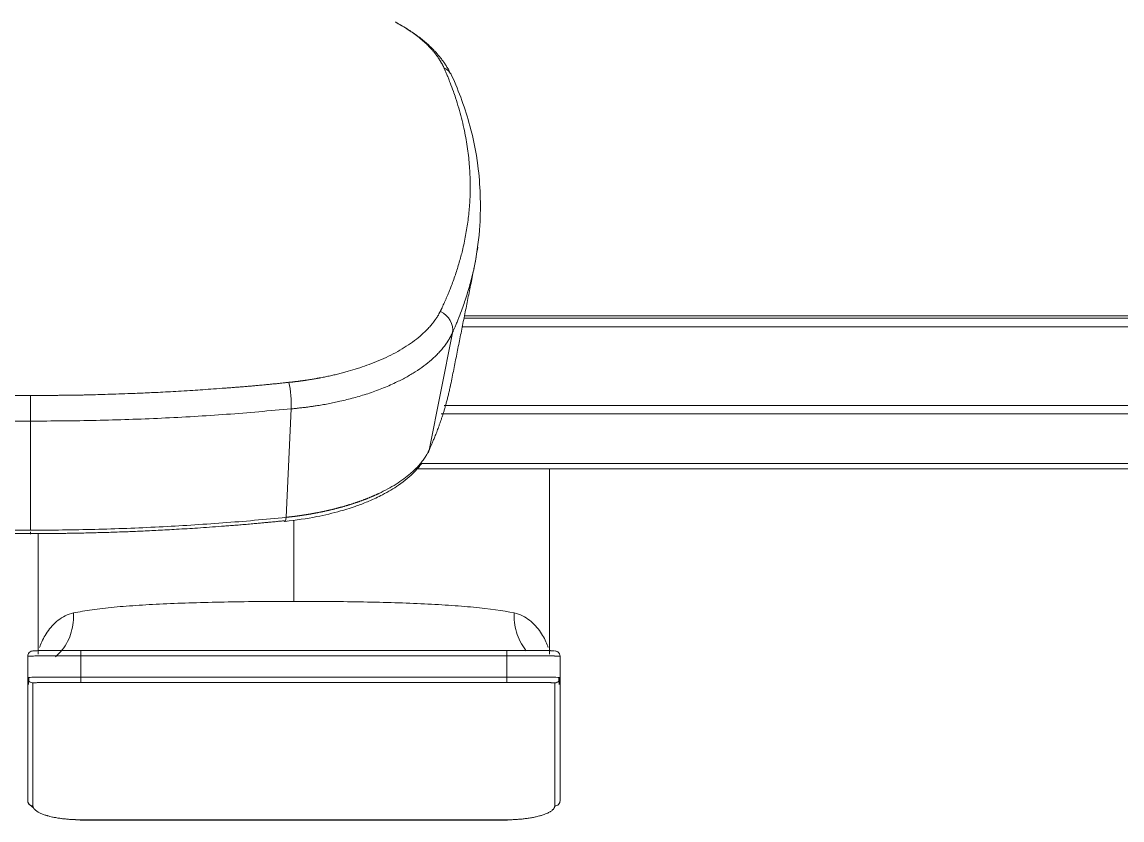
# Model space of a CAD drawing. Header units: millimetres. Extents: x 11618 to 13994, y -5897 to -2537.
# Drawn here: x 12378.9 to 12482.2, y -2935.7 to -2860.7 of the extents above; entities that cross this region are included whole.
import ezdxf

# ---------------------------------------------------------------- set-up
doc = ezdxf.new("R2010")
doc.units = ezdxf.units.MM

msp = doc.modelspace()

# ---------------------------------------------------------------- linework, layer by layer
at = {"linetype": 'Continuous', "lineweight": 13, "extrusion": (-1.22465e-16, -1, 0)}
for p, q in [((12420.38, -2888.54), (12563.52, -2888.54)), ((12420.22, -2889.36), (12563.52, -2889.36)), ((12417.11, -2900.95), (12419.3, -2889.92)), ((12563.52, -2896.76), (12418.53, -2896.76)), ((12403.68, -2907.25), (12404.15, -2897.06)), ((12416.3, -2902.19), (12577.33, -2902.19)), ((12404.41, -2915.14), (12404.41, -2907.51)), ((12424.41, -2920.26), (12384.41, -2920.26)), ((12384.41, -2920.26), (12384.41, -2922.26)), ((12424.41, -2920.26), (12424.41, -2922.26)), ((12424.41, -2922.26), (12384.41, -2922.26)), ((12379.91, -2934.35), (12379.91, -2922.8)), ((12384.41, -2922.76), (12424.41, -2922.76)), ((12428.91, -2922.8), (12428.91, -2934.35)), ((12424.41, -2935.65), (12384.41, -2935.65))]:
    msp.add_line(p, q, dxfattribs=at)
at = {"linetype": 'Continuous', "lineweight": 18, "extrusion": (-1.22465e-16, -1, 0)}
for p, q in [((12563.52, -2888.31), (12420.43, -2888.31)), ((12379.67, -2895.81), (12379.67, -2898.21)), ((12418.26, -2897.54), (12563.52, -2897.54)), ((12379.67, -2908.46), (12379.67, -2898.21)), ((12415.96, -2902.68), (12577.47, -2902.68)), ((12428.41, -2920.1), (12428.41, -2902.68)), ((12380.41, -2908.76), (12380.41, -2920.1)), ((12379.41, -2920.3), (12379.41, -2922.3)), ((12424.41, -2919.76), (12384.41, -2919.76)), ((12429.41, -2920.3), (12429.41, -2922.3)), ((12384.33, -2935.68), (12384.78, -2935.68)), ((12384.78, -2935.68), (12424.49, -2935.68))]:
    msp.add_line(p, q, dxfattribs=at)
at = {"linetype": 'Continuous', "lineweight": 18}
for centre, major_axis, ratio, start_param, end_param in [((12417.42, -2866.6), (-1.82, -0.83), 0.863895, 3.154576, 3.750266), ((12416.14, -2900.7), (-0.909, 0.417), 0.864663, 2.936009, 3.344074), ((12379.67, -2907.84), (0, 1), 0.000001, 2.78351, 3.833646)]:
    msp.add_ellipse(centre, major_axis=major_axis, ratio=ratio, start_param=start_param, end_param=end_param, dxfattribs=at)
at = {"linetype": 'Continuous', "lineweight": 13}
for centre, major_axis, ratio, start_param, end_param in [((12417.38, -2889.42), (-1.82, 0.82), 0.854329, 3.337214, 4.663226), ((12403.74, -2895.85), (-0.17, 1.99), 0.197178, 4.042717, 5.389584), ((12403.47, -2906.64), (-0.103, 0.995), 0.18338, 2.752149, 4.039289)]:
    msp.add_ellipse(centre, major_axis=major_axis, ratio=ratio, start_param=start_param, end_param=end_param, dxfattribs=at)
at = {"linetype": 'Continuous', "lineweight": 18}
for points, knots in [([(12418.5, -2865.01), (12418.49, -2865), (12418.48, -2864.98), (12418.47, -2864.95), (12418.45, -2864.91), (12418.43, -2864.87), (12418.41, -2864.83), (12418.39, -2864.78), (12418.36, -2864.73), (12418.34, -2864.68), (12418.31, -2864.63), (12418.28, -2864.58), (12418.24, -2864.52), (12418.21, -2864.46), (12418.17, -2864.4), (12418.13, -2864.33), (12418.09, -2864.27), (12418.05, -2864.2), (12418, -2864.12), (12417.95, -2864.05), (12417.89, -2863.97), (12417.84, -2863.9), (12417.78, -2863.82), (12417.71, -2863.73), (12417.65, -2863.65), (12417.58, -2863.56), (12417.5, -2863.47), (12417.42, -2863.38), (12417.34, -2863.29), (12417.26, -2863.19), (12417.16, -2863.1), (12417.07, -2863), (12416.87, -2862.79), (12416.54, -2862.49), (12416.07, -2862.1), (12415.56, -2861.73), (12415.03, -2861.37), (12414.5, -2861.04), (12414.12, -2860.83), (12413.94, -2860.74), (12413.93, -2860.73)], [0, 0, 0, 0, 0.00692, 0.014372, 0.022358, 0.030876, 0.039927, 0.04951, 0.059625, 0.070273, 0.081453, 0.093164, 0.105408, 0.118182, 0.131487, 0.145324, 0.15969, 0.174586, 0.190012, 0.205968, 0.222452, 0.239464, 0.257005, 0.275074, 0.293669, 0.312792, 0.332442, 0.352617, 0.373318, 0.394545, 0.416297, 0.438573, 0.461372, 0.55489, 0.647446, 0.739046, 0.8297, 0.919415, 0.9927, 1, 1, 1, 1]), ([(12421.41, -2883.46), (12421.64, -2882.22), (12421.93, -2880.01), (12421.95, -2876.92), (12421.71, -2873.88), (12420.95, -2870.11), (12419.94, -2867.31), (12419.23, -2865.74)], [0, 0, 0, 0, 0.187621, 0.346042, 0.504884, 0.722204, 1, 1, 1, 1]), ([(12417.11, -2900.95), (12417.12, -2900.92), (12417.14, -2900.87), (12417.18, -2900.78), (12417.23, -2900.67), (12417.28, -2900.56), (12417.34, -2900.43), (12417.4, -2900.28), (12417.47, -2900.12), (12417.54, -2899.95), (12417.62, -2899.77), (12417.7, -2899.57), (12417.78, -2899.36), (12417.87, -2899.13), (12417.96, -2898.89), (12418.05, -2898.64), (12418.14, -2898.37), (12418.24, -2898.09), (12418.34, -2897.8), (12418.44, -2897.49), (12418.54, -2897.17), (12418.64, -2896.83), (12418.73, -2896.48), (12418.83, -2896.12), (12418.92, -2895.74), (12419.02, -2895.33), (12419.08, -2895.05), (12419.11, -2894.91)], [0, 0, 0, 0, 0.012784, 0.027814, 0.04509, 0.064614, 0.086384, 0.1104, 0.136663, 0.165173, 0.195929, 0.228932, 0.264181, 0.301677, 0.341419, 0.383408, 0.427644, 0.474126, 0.522854, 0.573829, 0.627051, 0.682518, 0.740233, 0.800194, 0.862401, 0.926855, 1, 1, 1, 1]), ([(12379.67, -2898.21), (12378.64, -2898.21), (12377.61, -2898.2), (12375.56, -2898.18), (12374.53, -2898.17), (12371.45, -2898.1), (12369.4, -2898.03), (12365.32, -2897.84), (12363.28, -2897.72), (12360.23, -2897.5), (12359.22, -2897.42), (12357.2, -2897.24), (12356.19, -2897.15), (12355.19, -2897.06)], [0, 0, 0, 0, 0.125, 0.125, 0.25, 0.25, 0.5, 0.5, 0.75, 0.75, 0.875, 0.875, 1, 1, 1, 1]), ([(12404.15, -2897.06), (12403.15, -2897.15), (12402.14, -2897.24), (12400.12, -2897.42), (12399.11, -2897.5), (12396.06, -2897.72), (12394.02, -2897.84), (12389.94, -2898.03), (12387.89, -2898.1), (12384.81, -2898.17), (12383.78, -2898.18), (12381.73, -2898.2), (12380.7, -2898.21), (12379.67, -2898.21)], [0, 0, 0, 0, 0.125, 0.125, 0.25, 0.25, 0.5, 0.5, 0.75, 0.75, 0.875, 0.875, 1, 1, 1, 1]), ([(12403.6, -2907.63), (12404.62, -2907.52), (12406.4, -2907.26), (12408.65, -2906.72), (12410.25, -2906.21), (12411.56, -2905.7), (12412.9, -2905.07), (12414.42, -2904.17), (12415.63, -2903.15), (12416.23, -2902.43), (12416.43, -2902.16)], [0, 0, 0, 0, 0.174728, 0.314291, 0.420502, 0.498831, 0.598323, 0.732311, 0.902047, 1, 1, 1, 1]), ([(12379.67, -2908.78), (12379.65, -2908.78), (12379.62, -2908.78), (12379.57, -2908.78), (12379.51, -2908.78), (12379.46, -2908.78), (12379.41, -2908.78), (12379.36, -2908.78), (12379.3, -2908.78), (12379.25, -2908.78), (12379.19, -2908.78), (12379.13, -2908.78), (12379.07, -2908.78), (12379, -2908.78), (12378.92, -2908.78), (12378.84, -2908.78), (12378.76, -2908.78), (12378.67, -2908.78), (12378.58, -2908.78), (12378.48, -2908.77), (12378.38, -2908.77), (12378.28, -2908.77), (12378.11, -2908.77), (12377.85, -2908.77), (12377.5, -2908.77), (12377.1, -2908.76), (12376.73, -2908.76), (12376.4, -2908.75), (12376.13, -2908.75), (12375.83, -2908.74), (12375.5, -2908.74), (12375.13, -2908.73), (12374.7, -2908.72), (12374.2, -2908.71), (12373.56, -2908.7), (12372.75, -2908.67), (12371.76, -2908.64), (12370.75, -2908.61), (12369.74, -2908.57), (12368.74, -2908.52), (12367.47, -2908.46), (12365.87, -2908.37), (12363.89, -2908.25), (12362.18, -2908.13), (12360.79, -2908.02), (12359.81, -2907.94), (12358.95, -2907.87), (12358.26, -2907.8), (12357.77, -2907.76), (12357.4, -2907.72), (12357.12, -2907.7), (12356.94, -2907.68), (12356.76, -2907.66), (12356.6, -2907.65), (12356.47, -2907.63), (12356.36, -2907.62), (12356.26, -2907.61), (12356.15, -2907.6), (12356.05, -2907.59), (12355.94, -2907.58), (12355.87, -2907.57), (12355.84, -2907.57)], [0, 0, 0, 0, 0.002191, 0.004347, 0.006487, 0.008629, 0.010791, 0.012989, 0.015237, 0.017551, 0.019944, 0.022426, 0.02501, 0.027989, 0.031119, 0.034411, 0.037873, 0.041514, 0.04534, 0.049353, 0.053555, 0.057945, 0.062522, 0.074973, 0.089523, 0.106219, 0.125039, 0.135742, 0.147342, 0.159845, 0.17325, 0.187555, 0.206539, 0.227379, 0.250074, 0.286445, 0.328114, 0.375079, 0.412899, 0.454555, 0.500044, 0.572276, 0.655608, 0.750041, 0.788892, 0.830542, 0.874999, 0.897721, 0.918553, 0.937487, 0.945303, 0.953117, 0.96093, 0.96874, 0.973272, 0.977782, 0.98227, 0.986735, 0.991179, 0.9956, 1, 1, 1, 1]), ([(12403.5, -2907.57), (12403.45, -2907.58), (12403.33, -2907.59), (12403.16, -2907.61), (12402.97, -2907.62), (12402.75, -2907.65), (12402.52, -2907.67), (12402.28, -2907.69), (12402.06, -2907.71), (12401.87, -2907.73), (12401.69, -2907.75), (12401.49, -2907.77), (12401.28, -2907.79), (12401.06, -2907.81), (12400.81, -2907.83), (12400.44, -2907.86), (12399.94, -2907.91), (12399.33, -2907.96), (12398.74, -2908.01), (12398.17, -2908.05), (12397.05, -2908.14), (12395.46, -2908.25), (12393.47, -2908.37), (12391.7, -2908.47), (12390.13, -2908.54), (12388.85, -2908.6), (12387.84, -2908.63), (12387.05, -2908.66), (12386.34, -2908.68), (12385.62, -2908.7), (12384.91, -2908.72), (12384.22, -2908.73), (12383.63, -2908.74), (12383.13, -2908.75), (12382.69, -2908.76), (12382.29, -2908.76), (12381.95, -2908.77), (12381.65, -2908.77), (12381.4, -2908.77), (12381.15, -2908.77), (12380.9, -2908.77), (12380.65, -2908.78), (12380.45, -2908.78), (12380.29, -2908.78), (12380.17, -2908.78), (12380.05, -2908.78), (12379.95, -2908.78), (12379.85, -2908.78), (12379.76, -2908.78), (12379.7, -2908.78), (12379.67, -2908.78)], [0, 0, 0, 0, 0.006952, 0.01448, 0.022582, 0.031258, 0.041685, 0.052102, 0.062508, 0.069339, 0.07687, 0.0851, 0.094028, 0.103653, 0.113975, 0.124991, 0.151378, 0.177067, 0.202056, 0.226345, 0.249933, 0.344071, 0.427402, 0.49992, 0.566737, 0.624911, 0.660638, 0.693384, 0.723145, 0.749926, 0.783269, 0.812441, 0.835781, 0.85662, 0.874959, 0.891533, 0.906219, 0.91771, 0.928127, 0.937479, 0.949279, 0.959677, 0.968739, 0.974293, 0.979481, 0.98437, 0.98845, 0.992348, 0.996163, 1, 1, 1, 1]), ([(12379.91, -2919.8), (12379.85, -2919.8), (12379.73, -2919.82), (12379.55, -2919.94), (12379.43, -2920.11), (12379.41, -2920.24), (12379.41, -2920.3)], [0, 0, 0, 0, 0.249368, 0.499579, 0.749789, 1, 1, 1, 1]), ([(12384.41, -2920.26), (12384.2, -2920.26), (12383.99, -2920.26), (12383.58, -2920.26), (12383.38, -2920.26), (12382.99, -2920.26), (12382.8, -2920.26), (12382.44, -2920.26), (12382.27, -2920.26), (12381.93, -2920.26), (12381.77, -2920.26), (12381.47, -2920.26), (12381.33, -2920.26), (12381.06, -2920.26), (12380.93, -2920.27), (12380.7, -2920.27), (12380.59, -2920.27), (12380.38, -2920.27), (12380.29, -2920.27), (12380.12, -2920.27), (12380.04, -2920.27), (12379.9, -2920.28), (12379.84, -2920.28), (12379.73, -2920.28), (12379.68, -2920.28), (12379.6, -2920.28), (12379.56, -2920.28), (12379.53, -2920.29), (12379.52, -2920.29), (12379.51, -2920.29)], [0, 0, 0, 0, 0.075023, 0.075023, 0.150046, 0.150046, 0.225069, 0.225069, 0.300092, 0.300092, 0.375115, 0.375115, 0.450138, 0.450138, 0.525161, 0.525161, 0.600184, 0.600184, 0.675207, 0.675207, 0.75023, 0.75023, 0.825253, 0.825253, 0.900276, 0.900276, 0.975299, 0.975299, 1, 1, 1, 1]), ([(12384.41, -2919.76), (12384.4, -2919.76), (12384.38, -2919.76), (12384.35, -2919.76), (12384.32, -2919.76), (12384.28, -2919.76), (12384.25, -2919.76), (12384.21, -2919.76), (12384.18, -2919.76), (12384.14, -2919.76), (12384.11, -2919.76), (12384.07, -2919.76), (12384.03, -2919.76), (12383.99, -2919.76), (12383.96, -2919.76), (12383.92, -2919.76), (12383.88, -2919.76), (12383.84, -2919.76), (12383.79, -2919.76), (12383.75, -2919.76), (12383.71, -2919.76), (12383.67, -2919.76), (12383.62, -2919.76), (12383.58, -2919.76), (12383.54, -2919.76), (12383.49, -2919.76), (12383.45, -2919.76), (12383.4, -2919.76), (12383.35, -2919.76), (12383.31, -2919.76), (12383.26, -2919.76), (12383.21, -2919.76), (12383.16, -2919.76), (12383.11, -2919.76), (12383.06, -2919.76), (12383.01, -2919.76), (12382.96, -2919.76), (12382.91, -2919.76), (12382.86, -2919.76), (12382.81, -2919.76), (12382.76, -2919.76), (12382.58, -2919.76), (12382.3, -2919.76), (12381.91, -2919.76), (12381.55, -2919.76), (12381.28, -2919.76), (12381.1, -2919.76), (12380.98, -2919.76), (12380.87, -2919.77), (12380.76, -2919.77), (12380.68, -2919.77), (12380.61, -2919.77), (12380.54, -2919.77), (12380.45, -2919.77), (12380.35, -2919.77), (12380.25, -2919.78), (12380.15, -2919.78), (12380.07, -2919.78), (12380.01, -2919.79), (12379.97, -2919.79), (12379.95, -2919.79), (12379.94, -2919.79), (12379.94, -2919.79)], [0, 0, 0, 0, 0.004778, 0.009653, 0.014626, 0.019696, 0.024863, 0.030128, 0.03549, 0.040949, 0.046506, 0.05216, 0.057912, 0.06376, 0.069706, 0.075749, 0.081889, 0.088127, 0.094461, 0.100893, 0.107423, 0.114049, 0.120773, 0.127594, 0.134512, 0.141528, 0.148641, 0.155851, 0.163159, 0.170563, 0.178066, 0.185665, 0.193362, 0.201156, 0.209047, 0.217036, 0.225122, 0.233306, 0.241586, 0.249964, 0.258439, 0.267012, 0.335403, 0.403724, 0.47198, 0.540208, 0.567717, 0.595193, 0.622639, 0.650058, 0.677451, 0.688975, 0.70834, 0.735553, 0.770624, 0.813555, 0.853761, 0.893965, 0.934162, 0.974347, 0.988598, 1, 1, 1, 1]), ([(12428.86, -2919.79), (12428.86, -2919.79), (12428.86, -2919.79), (12428.85, -2919.79), (12428.84, -2919.79), (12428.83, -2919.79), (12428.82, -2919.79), (12428.81, -2919.79), (12428.8, -2919.79), (12428.79, -2919.78), (12428.78, -2919.78), (12428.76, -2919.78), (12428.75, -2919.78), (12428.74, -2919.78), (12428.72, -2919.78), (12428.7, -2919.78), (12428.69, -2919.78), (12428.67, -2919.78), (12428.65, -2919.78), (12428.63, -2919.78), (12428.6, -2919.78), (12428.58, -2919.78), (12428.56, -2919.78), (12428.53, -2919.78), (12428.51, -2919.77), (12428.48, -2919.77), (12428.45, -2919.77), (12428.42, -2919.77), (12428.39, -2919.77), (12428.36, -2919.77), (12428.33, -2919.77), (12428.29, -2919.77), (12428.26, -2919.77), (12428.22, -2919.77), (12428.18, -2919.77), (12428.14, -2919.77), (12428.1, -2919.77), (12428.06, -2919.77), (12428.01, -2919.77), (12427.96, -2919.77), (12427.92, -2919.77), (12427.87, -2919.77), (12427.82, -2919.76), (12427.76, -2919.76), (12427.71, -2919.76), (12427.65, -2919.76), (12427.6, -2919.76), (12427.54, -2919.76), (12427.48, -2919.76), (12427.41, -2919.76), (12427.35, -2919.76), (12427.27, -2919.76), (12427.2, -2919.76), (12427.12, -2919.76), (12427.03, -2919.76), (12426.89, -2919.76), (12426.66, -2919.76), (12426.31, -2919.76), (12426.03, -2919.76), (12425.86, -2919.76), (12425.85, -2919.76), (12425.84, -2919.76), (12425.83, -2919.76), (12425.82, -2919.76), (12425.81, -2919.76), (12425.79, -2919.76), (12425.78, -2919.76), (12425.76, -2919.76), (12425.74, -2919.76), (12425.72, -2919.76), (12425.7, -2919.76), (12425.68, -2919.76), (12425.66, -2919.76), (12425.64, -2919.76), (12425.61, -2919.76), (12425.59, -2919.76), (12425.56, -2919.76), (12425.53, -2919.76), (12425.5, -2919.76), (12425.47, -2919.76), (12425.44, -2919.76), (12425.41, -2919.76), (12425.37, -2919.76), (12425.33, -2919.76), (12425.3, -2919.76), (12425.26, -2919.76), (12425.22, -2919.76), (12425.18, -2919.76), (12425.14, -2919.76), (12425.09, -2919.76), (12425.05, -2919.76), (12425, -2919.76), (12424.95, -2919.76), (12424.91, -2919.76), (12424.86, -2919.76), (12424.81, -2919.76), (12424.75, -2919.76), (12424.7, -2919.76), (12424.64, -2919.76), (12424.59, -2919.76), (12424.53, -2919.76), (12424.47, -2919.76), (12424.43, -2919.76), (12424.41, -2919.76)], [0, 0, 0, 0, 0.004939, 0.01221, 0.019612, 0.027144, 0.034807, 0.0426, 0.050524, 0.058578, 0.066763, 0.075078, 0.083524, 0.0921, 0.100806, 0.109643, 0.11861, 0.127707, 0.136934, 0.146292, 0.15578, 0.165398, 0.175146, 0.185024, 0.195032, 0.20517, 0.215437, 0.225834, 0.23636, 0.247016, 0.257801, 0.268715, 0.279758, 0.290929, 0.30223, 0.313659, 0.325218, 0.336905, 0.348721, 0.360665, 0.372739, 0.384942, 0.397275, 0.409738, 0.42233, 0.435054, 0.447909, 0.460897, 0.474017, 0.48727, 0.500658, 0.516013, 0.531372, 0.546736, 0.562104, 0.583758, 0.625453, 0.687214, 0.769038, 0.770166, 0.771486, 0.772998, 0.774701, 0.776596, 0.778684, 0.780963, 0.783434, 0.786096, 0.788951, 0.791997, 0.795235, 0.798665, 0.802287, 0.8061, 0.810106, 0.814303, 0.818691, 0.823271, 0.828043, 0.833007, 0.838162, 0.843508, 0.849046, 0.854776, 0.860697, 0.866809, 0.873113, 0.879608, 0.886295, 0.893172, 0.900241, 0.907502, 0.914953, 0.922596, 0.93043, 0.938455, 0.946672, 0.955081, 0.96368, 0.972472, 0.981456, 0.990632, 1, 1, 1, 1]), ([(12429.31, -2920.29), (12429.31, -2920.29), (12429.31, -2920.29), (12429.3, -2920.29), (12429.29, -2920.29), (12429.28, -2920.29), (12429.27, -2920.29), (12429.26, -2920.28), (12429.25, -2920.28), (12429.24, -2920.28), (12429.23, -2920.28), (12429.22, -2920.28), (12429.21, -2920.28), (12429.2, -2920.28), (12429.19, -2920.28), (12429.17, -2920.28), (12429.16, -2920.28), (12429.15, -2920.28), (12429.13, -2920.28), (12429.12, -2920.28), (12429.1, -2920.28), (12429.09, -2920.28), (12429.07, -2920.28), (12429.06, -2920.28), (12429.04, -2920.28), (12429.03, -2920.28), (12429.01, -2920.28), (12428.99, -2920.28), (12428.97, -2920.28), (12428.96, -2920.28), (12428.94, -2920.28), (12428.92, -2920.28), (12428.9, -2920.28), (12428.88, -2920.27), (12428.86, -2920.27), (12428.84, -2920.27), (12428.82, -2920.27), (12428.79, -2920.27), (12428.77, -2920.27), (12428.75, -2920.27), (12428.73, -2920.27), (12428.7, -2920.27), (12428.68, -2920.27), (12428.65, -2920.27), (12428.63, -2920.27), (12428.6, -2920.27), (12428.58, -2920.27), (12428.55, -2920.27), (12428.52, -2920.27), (12428.5, -2920.27), (12428.47, -2920.27), (12428.44, -2920.27), (12428.41, -2920.27), (12428.38, -2920.27), (12428.35, -2920.27), (12428.32, -2920.27), (12428.29, -2920.27), (12428.26, -2920.27), (12428.23, -2920.27), (12428.2, -2920.27), (12428.16, -2920.27), (12428.13, -2920.27), (12428.1, -2920.27), (12428.06, -2920.27), (12428.03, -2920.27), (12427.99, -2920.27), (12427.96, -2920.27), (12427.92, -2920.27), (12427.89, -2920.27), (12427.85, -2920.26), (12427.81, -2920.26), (12427.77, -2920.26), (12427.73, -2920.26), (12427.7, -2920.26), (12427.66, -2920.26), (12427.62, -2920.26), (12427.58, -2920.26), (12427.53, -2920.26), (12427.49, -2920.26), (12427.45, -2920.26), (12427.41, -2920.26), (12427.36, -2920.26), (12427.32, -2920.26), (12427.28, -2920.26), (12427.23, -2920.26), (12427.19, -2920.26), (12427.14, -2920.26), (12427.1, -2920.26), (12427.05, -2920.26), (12427, -2920.26), (12426.96, -2920.26), (12426.91, -2920.26), (12426.86, -2920.26), (12426.81, -2920.26), (12426.76, -2920.26), (12426.71, -2920.26), (12426.66, -2920.26), (12426.61, -2920.26), (12426.56, -2920.26), (12426.51, -2920.26), (12426.46, -2920.26), (12426.41, -2920.26), (12426.35, -2920.26), (12426.3, -2920.26), (12426.25, -2920.26), (12426.19, -2920.26), (12426.14, -2920.26), (12426.08, -2920.26), (12426.03, -2920.26), (12425.97, -2920.26), (12425.92, -2920.26), (12425.86, -2920.26), (12425.8, -2920.26), (12425.75, -2920.26), (12425.69, -2920.26), (12425.63, -2920.26), (12425.57, -2920.26), (12425.51, -2920.26), (12425.46, -2920.26), (12425.4, -2920.26), (12425.34, -2920.26), (12425.28, -2920.26), (12425.22, -2920.26), (12425.16, -2920.26), (12425.1, -2920.26), (12425.04, -2920.26), (12424.97, -2920.26), (12424.91, -2920.26), (12424.85, -2920.26), (12424.79, -2920.26), (12424.73, -2920.26), (12424.66, -2920.26), (12424.6, -2920.26), (12424.54, -2920.26), (12424.48, -2920.26), (12424.43, -2920.26), (12424.41, -2920.26)], [0, 0, 0, 0, 0.005625, 0.011356, 0.017112, 0.022896, 0.028705, 0.034541, 0.040404, 0.046293, 0.052209, 0.05815, 0.064119, 0.070114, 0.076135, 0.082183, 0.088257, 0.094358, 0.100485, 0.106638, 0.112818, 0.119025, 0.125258, 0.131517, 0.137803, 0.144116, 0.150454, 0.15682, 0.163211, 0.169629, 0.176074, 0.182545, 0.189043, 0.195567, 0.202117, 0.208694, 0.215297, 0.221927, 0.228583, 0.235266, 0.241975, 0.248711, 0.255473, 0.262262, 0.269077, 0.275918, 0.282786, 0.28968, 0.296601, 0.303548, 0.310522, 0.317522, 0.324549, 0.331602, 0.338682, 0.345788, 0.35292, 0.360079, 0.367265, 0.374477, 0.381715, 0.38898, 0.396271, 0.403589, 0.410933, 0.418304, 0.425701, 0.433124, 0.440574, 0.448051, 0.455554, 0.463083, 0.470639, 0.478221, 0.48583, 0.493465, 0.501127, 0.508815, 0.51653, 0.524271, 0.532038, 0.539832, 0.547652, 0.555499, 0.563373, 0.571273, 0.579199, 0.587152, 0.595131, 0.603136, 0.611169, 0.619227, 0.627312, 0.635424, 0.643562, 0.651726, 0.659917, 0.668134, 0.676378, 0.684648, 0.692945, 0.701268, 0.709618, 0.717994, 0.726396, 0.734825, 0.743281, 0.751763, 0.760271, 0.768806, 0.777367, 0.785955, 0.794569, 0.80321, 0.811877, 0.820571, 0.829291, 0.838037, 0.84681, 0.85561, 0.864436, 0.873288, 0.882167, 0.891072, 0.900004, 0.908962, 0.917947, 0.926958, 0.935996, 0.94506, 0.95415, 0.963267, 0.972411, 0.981581, 0.990777, 1, 1, 1, 1]), ([(12428.91, -2919.8), (12428.94, -2919.8), (12428.98, -2919.8), (12429.04, -2919.82), (12429.07, -2919.83), (12429.13, -2919.85), (12429.16, -2919.87), (12429.22, -2919.9), (12429.24, -2919.92), (12429.29, -2919.97), (12429.31, -2920), (12429.35, -2920.05), (12429.36, -2920.08), (12429.39, -2920.14), (12429.4, -2920.17), (12429.41, -2920.24), (12429.41, -2920.27), (12429.41, -2920.3)], [0, 0, 0, 0, 0.125, 0.125, 0.25, 0.25, 0.375, 0.375, 0.5, 0.5, 0.625, 0.625, 0.75, 0.75, 0.875, 0.875, 1, 1, 1, 1]), ([(12379.54, -2922.27), (12379.53, -2922.32), (12379.53, -2922.36), (12379.51, -2922.58), (12379.5, -2922.76), (12379.5, -2922.94)], [0, 0, 0, 0, 0.209173, 0.209173, 1, 1, 1, 1]), ([(12429.32, -2922.94), (12429.32, -2922.76), (12429.31, -2922.58), (12429.3, -2922.36), (12429.29, -2922.32), (12429.29, -2922.27)], [0, 0, 0, 0, 0.790865, 0.790865, 1, 1, 1, 1]), ([(12379.91, -2922.8), (12379.91, -2922.8), (12379.91, -2922.8), (12379.91, -2922.8), (12379.91, -2922.8), (12379.91, -2922.8), (12379.91, -2922.8), (12379.92, -2922.8), (12379.92, -2922.8), (12379.92, -2922.8), (12379.92, -2922.8), (12379.92, -2922.8), (12379.93, -2922.79), (12379.93, -2922.79), (12379.93, -2922.79), (12379.94, -2922.79), (12379.94, -2922.79), (12379.94, -2922.79), (12379.95, -2922.79), (12379.95, -2922.79), (12379.96, -2922.79), (12379.96, -2922.79), (12379.97, -2922.79), (12379.97, -2922.79), (12379.98, -2922.79), (12379.98, -2922.79), (12379.99, -2922.79), (12380, -2922.79), (12380.02, -2922.79), (12380.04, -2922.78), (12380.09, -2922.78), (12380.16, -2922.78), (12380.24, -2922.78), (12380.36, -2922.77), (12380.49, -2922.77), (12380.67, -2922.77), (12380.87, -2922.77), (12381.06, -2922.76), (12381.21, -2922.76), (12381.37, -2922.76), (12381.59, -2922.76), (12381.85, -2922.76), (12382.1, -2922.76), (12382.3, -2922.76), (12382.49, -2922.76), (12382.68, -2922.76), (12382.88, -2922.76), (12383.09, -2922.76), (12383.31, -2922.76), (12383.52, -2922.76), (12383.72, -2922.76), (12383.9, -2922.76), (12384.05, -2922.76), (12384.17, -2922.76), (12384.28, -2922.76), (12384.35, -2922.76), (12384.39, -2922.76), (12384.41, -2922.76)], [0, 0, 0, 0, 0.004747, 0.009491, 0.014232, 0.018972, 0.023708, 0.028442, 0.033174, 0.037904, 0.042632, 0.047357, 0.05208, 0.056802, 0.061521, 0.066238, 0.070954, 0.075667, 0.080379, 0.085089, 0.089797, 0.094504, 0.099209, 0.103913, 0.108615, 0.113315, 0.118014, 0.122711, 0.134885, 0.153369, 0.178156, 0.209237, 0.246603, 0.284434, 0.326109, 0.371612, 0.428241, 0.470047, 0.497067, 0.521976, 0.563871, 0.622818, 0.656702, 0.689009, 0.719729, 0.748851, 0.778592, 0.809468, 0.841475, 0.874606, 0.90317, 0.928179, 0.949636, 0.967545, 0.981908, 0.992727, 1, 1, 1, 1]), ([(12424.41, -2922.76), (12424.42, -2922.76), (12424.45, -2922.76), (12424.48, -2922.76), (12424.51, -2922.76), (12424.55, -2922.76), (12424.58, -2922.76), (12424.61, -2922.76), (12424.65, -2922.76), (12424.68, -2922.76), (12424.71, -2922.76), (12424.75, -2922.76), (12424.78, -2922.76), (12424.81, -2922.76), (12424.85, -2922.76), (12424.88, -2922.76), (12424.91, -2922.76), (12424.95, -2922.76), (12424.98, -2922.76), (12425.01, -2922.76), (12425.05, -2922.76), (12425.08, -2922.76), (12425.11, -2922.76), (12425.15, -2922.76), (12425.18, -2922.76), (12425.21, -2922.76), (12425.24, -2922.76), (12425.33, -2922.76), (12425.47, -2922.76), (12425.67, -2922.76), (12425.86, -2922.76), (12426.11, -2922.76), (12426.41, -2922.76), (12426.76, -2922.76), (12427.06, -2922.76), (12427.3, -2922.76), (12427.46, -2922.76), (12427.57, -2922.76), (12427.66, -2922.76), (12427.79, -2922.76), (12427.98, -2922.77), (12428.16, -2922.77), (12428.31, -2922.77), (12428.42, -2922.77), (12428.51, -2922.77), (12428.57, -2922.78), (12428.6, -2922.78), (12428.61, -2922.78), (12428.61, -2922.78), (12428.62, -2922.78), (12428.63, -2922.78), (12428.64, -2922.78), (12428.65, -2922.78), (12428.67, -2922.78), (12428.68, -2922.78), (12428.69, -2922.78), (12428.7, -2922.78), (12428.71, -2922.78), (12428.72, -2922.78), (12428.73, -2922.78), (12428.74, -2922.78), (12428.75, -2922.78), (12428.76, -2922.78), (12428.77, -2922.78), (12428.78, -2922.78), (12428.79, -2922.78), (12428.8, -2922.79), (12428.81, -2922.79), (12428.82, -2922.79), (12428.83, -2922.79), (12428.84, -2922.79), (12428.85, -2922.79), (12428.85, -2922.79), (12428.86, -2922.79), (12428.87, -2922.79), (12428.88, -2922.79), (12428.88, -2922.79), (12428.89, -2922.79), (12428.89, -2922.79), (12428.9, -2922.79), (12428.9, -2922.8), (12428.91, -2922.8), (12428.91, -2922.8), (12428.91, -2922.8), (12428.91, -2922.8), (12428.91, -2922.8), (12428.91, -2922.8)], [0, 0, 0, 0, 0.004757, 0.009511, 0.014264, 0.019015, 0.023765, 0.028512, 0.033259, 0.038004, 0.042747, 0.047489, 0.05223, 0.056969, 0.061707, 0.066444, 0.07118, 0.075915, 0.080649, 0.085382, 0.090113, 0.094844, 0.099574, 0.104303, 0.109031, 0.113759, 0.118486, 0.123211, 0.151374, 0.179744, 0.208323, 0.237109, 0.291908, 0.351445, 0.404814, 0.447062, 0.478231, 0.49834, 0.509473, 0.535682, 0.576987, 0.633435, 0.667535, 0.69947, 0.72923, 0.756808, 0.760299, 0.763924, 0.767682, 0.771572, 0.775596, 0.779753, 0.784043, 0.788465, 0.793021, 0.797709, 0.802531, 0.807485, 0.812572, 0.817792, 0.823144, 0.82863, 0.834247, 0.839998, 0.845881, 0.851897, 0.858045, 0.864325, 0.870738, 0.877284, 0.883961, 0.890771, 0.897713, 0.904787, 0.911994, 0.919332, 0.926803, 0.934406, 0.942142, 0.950009, 0.958009, 0.966142, 0.974407, 0.982805, 0.991336, 1, 1, 1, 1]), ([(12379.41, -2933.87), (12379.41, -2934.06), (12379.57, -2934.28), (12379.9, -2934.49), (12379.95, -2934.52)], [0, 0, 0, 0, 0.841529, 1, 1, 1, 1]), ([(12384.41, -2935.65), (12384.4, -2935.65), (12384.38, -2935.65), (12384.34, -2935.65), (12384.31, -2935.65), (12384.28, -2935.65), (12384.24, -2935.65), (12384.21, -2935.65), (12384.18, -2935.65), (12384.14, -2935.65), (12384.11, -2935.65), (12384.08, -2935.65), (12384.04, -2935.65), (12384.01, -2935.65), (12383.98, -2935.65), (12383.94, -2935.65), (12383.91, -2935.65), (12383.88, -2935.64), (12383.84, -2935.64), (12383.81, -2935.64), (12383.78, -2935.64), (12383.74, -2935.64), (12383.71, -2935.64), (12383.68, -2935.64), (12383.65, -2935.63), (12383.61, -2935.63), (12383.58, -2935.63), (12383.49, -2935.63), (12383.35, -2935.62), (12383.16, -2935.6), (12382.97, -2935.58), (12382.72, -2935.56), (12382.41, -2935.52), (12382.06, -2935.46), (12381.76, -2935.4), (12381.52, -2935.35), (12381.36, -2935.3), (12381.25, -2935.27), (12381.16, -2935.25), (12381.03, -2935.21), (12380.84, -2935.14), (12380.66, -2935.07), (12380.51, -2935), (12380.41, -2934.94), (12380.31, -2934.88), (12380.26, -2934.85), (12380.23, -2934.82), (12380.22, -2934.82), (12380.21, -2934.81), (12380.2, -2934.8), (12380.19, -2934.79), (12380.18, -2934.79), (12380.17, -2934.78), (12380.16, -2934.77), (12380.15, -2934.76), (12380.14, -2934.75), (12380.13, -2934.74), (12380.12, -2934.73), (12380.11, -2934.72), (12380.1, -2934.71), (12380.08, -2934.7), (12380.07, -2934.69), (12380.06, -2934.68), (12380.05, -2934.67), (12380.04, -2934.66), (12380.03, -2934.65), (12380.02, -2934.63), (12380.01, -2934.62), (12380, -2934.61), (12380, -2934.6), (12379.99, -2934.58), (12379.98, -2934.57), (12379.97, -2934.56), (12379.96, -2934.54), (12379.95, -2934.53), (12379.95, -2934.51), (12379.94, -2934.5), (12379.94, -2934.48), (12379.93, -2934.47), (12379.93, -2934.45), (12379.92, -2934.44), (12379.92, -2934.42), (12379.91, -2934.4), (12379.91, -2934.39), (12379.91, -2934.37), (12379.91, -2934.36), (12379.91, -2934.35)], [0, 0, 0, 0, 0.004757, 0.009511, 0.014264, 0.019015, 0.023765, 0.028512, 0.033259, 0.038004, 0.042747, 0.047489, 0.05223, 0.056969, 0.061707, 0.066444, 0.07118, 0.075915, 0.080649, 0.085382, 0.090113, 0.094844, 0.099574, 0.104303, 0.109031, 0.113759, 0.118486, 0.123211, 0.151374, 0.179744, 0.208322, 0.237109, 0.291908, 0.351445, 0.404814, 0.447062, 0.478231, 0.49834, 0.509473, 0.535682, 0.576987, 0.633435, 0.667535, 0.69947, 0.72923, 0.756808, 0.760299, 0.763924, 0.767682, 0.771572, 0.775596, 0.779753, 0.784043, 0.788465, 0.793021, 0.797709, 0.802531, 0.807485, 0.812572, 0.817792, 0.823145, 0.82863, 0.834248, 0.839998, 0.845881, 0.851897, 0.858045, 0.864326, 0.870739, 0.877284, 0.883961, 0.890771, 0.897713, 0.904787, 0.911994, 0.919333, 0.926803, 0.934406, 0.942142, 0.950009, 0.958009, 0.966142, 0.974407, 0.982805, 0.991336, 1, 1, 1, 1]), ([(12428.91, -2934.35), (12428.91, -2934.36), (12428.91, -2934.36), (12428.91, -2934.37), (12428.91, -2934.38), (12428.91, -2934.39), (12428.91, -2934.4), (12428.91, -2934.41), (12428.91, -2934.42), (12428.9, -2934.43), (12428.9, -2934.44), (12428.9, -2934.45), (12428.9, -2934.46), (12428.89, -2934.47), (12428.89, -2934.48), (12428.89, -2934.48), (12428.88, -2934.49), (12428.88, -2934.5), (12428.88, -2934.51), (12428.87, -2934.52), (12428.87, -2934.53), (12428.86, -2934.54), (12428.86, -2934.55), (12428.85, -2934.56), (12428.85, -2934.57), (12428.84, -2934.58), (12428.83, -2934.59), (12428.83, -2934.6), (12428.81, -2934.63), (12428.78, -2934.66), (12428.73, -2934.71), (12428.67, -2934.77), (12428.58, -2934.84), (12428.47, -2934.91), (12428.33, -2934.99), (12428.16, -2935.07), (12427.96, -2935.15), (12427.76, -2935.21), (12427.61, -2935.26), (12427.45, -2935.31), (12427.23, -2935.36), (12426.97, -2935.42), (12426.73, -2935.47), (12426.53, -2935.5), (12426.33, -2935.53), (12426.14, -2935.55), (12425.94, -2935.57), (12425.74, -2935.6), (12425.52, -2935.61), (12425.3, -2935.63), (12425.1, -2935.64), (12424.93, -2935.65), (12424.78, -2935.65), (12424.65, -2935.65), (12424.55, -2935.65), (12424.47, -2935.65), (12424.43, -2935.65), (12424.41, -2935.65)], [0, 0, 0, 0, 0.004747, 0.009491, 0.014232, 0.018972, 0.023708, 0.028442, 0.033174, 0.037904, 0.042632, 0.047357, 0.05208, 0.056802, 0.061521, 0.066238, 0.070954, 0.075667, 0.080379, 0.085089, 0.089797, 0.094504, 0.099209, 0.103913, 0.108615, 0.113315, 0.118014, 0.122711, 0.134885, 0.153369, 0.178156, 0.209237, 0.246603, 0.284434, 0.326109, 0.371612, 0.428241, 0.470048, 0.497067, 0.521976, 0.563871, 0.622818, 0.656702, 0.689009, 0.719729, 0.748851, 0.778592, 0.809469, 0.841475, 0.874606, 0.90317, 0.928179, 0.949636, 0.967545, 0.981908, 0.992727, 1, 1, 1, 1])]:
    msp.add_open_spline(points, degree=3, knots=knots, dxfattribs=at)
for points, degree in [([(12419.04, -2865.38), (12417.6, -2862.73), (12414.13, -2860.84)], 2), ([(12421.68, -2881.88), (12421.59, -2882.47), (12421.49, -2883.06), (12421.37, -2883.65)], 3), ([(12419.1, -2894.98), (12421.41, -2883.46)], 1), ([(12429.41, -2933.87), (12429.41, -2933.93), (12429.39, -2934.05), (12429.28, -2934.22), (12429.1, -2934.33), (12428.97, -2934.35), (12428.91, -2934.35)], 3), ([(12384.41, -2935.68), (12384.41, -2935.68), (12384.41, -2935.67), (12384.41, -2935.65)], 3), ([(12424.41, -2935.68), (12424.41, -2935.68), (12424.41, -2935.67), (12424.41, -2935.65)], 3)]:
    msp.add_open_spline(points, degree=degree, dxfattribs=at)
at = {"linetype": 'Continuous', "lineweight": 13}
for points, knots in [([(12418.17, -2887.9), (12418.17, -2887.88), (12418.19, -2887.85), (12418.22, -2887.79), (12418.25, -2887.74), (12418.28, -2887.68), (12418.31, -2887.61), (12418.35, -2887.52), (12418.41, -2887.38), (12418.48, -2887.23), (12418.55, -2887.08), (12418.6, -2886.97), (12418.65, -2886.85), (12418.7, -2886.73), (12418.76, -2886.61), (12418.81, -2886.48), (12418.89, -2886.29), (12419.01, -2886), (12419.18, -2885.58), (12419.38, -2885.05), (12419.58, -2884.47), (12419.77, -2883.89), (12419.94, -2883.31), (12420.1, -2882.75), (12420.32, -2881.91), (12420.56, -2880.77), (12420.78, -2879.34), (12420.93, -2877.9), (12420.98, -2876.67), (12420.97, -2875.67), (12420.94, -2874.88), (12420.89, -2874.08), (12420.81, -2873.26), (12420.7, -2872.42), (12420.55, -2871.56), (12420.38, -2870.67), (12420.16, -2869.75), (12419.9, -2868.8), (12419.64, -2867.97), (12419.37, -2867.17), (12419.16, -2866.62), (12419, -2866.21), (12418.93, -2866.02), (12418.87, -2865.88), (12418.83, -2865.78), (12418.8, -2865.72), (12418.77, -2865.64), (12418.72, -2865.52), (12418.66, -2865.39), (12418.61, -2865.27), (12418.57, -2865.17), (12418.53, -2865.09), (12418.51, -2865.04), (12418.5, -2865.01)], [0, 0, 0, 0, 0.002258, 0.004656, 0.007195, 0.009875, 0.012695, 0.015656, 0.021756, 0.031306, 0.036096, 0.041056, 0.046186, 0.051485, 0.056954, 0.062592, 0.069023, 0.081599, 0.100311, 0.125141, 0.151127, 0.176636, 0.201667, 0.226221, 0.250299, 0.312154, 0.374427, 0.437083, 0.500081, 0.533495, 0.567689, 0.602658, 0.638393, 0.674888, 0.712137, 0.750131, 0.791039, 0.832654, 0.874971, 0.901572, 0.93744, 0.947948, 0.956325, 0.962575, 0.966701, 0.968705, 0.971318, 0.976533, 0.984348, 0.988961, 0.993107, 0.996787, 1, 1, 1, 1]), ([(12421.37, -2883.65), (12421.34, -2883.8), (12421.2, -2884.45), (12420.91, -2885.57), (12420.54, -2886.75), (12420.21, -2887.72), (12419.98, -2888.32), (12419.77, -2888.83), (12419.65, -2889.12), (12419.56, -2889.34), (12419.49, -2889.49), (12419.44, -2889.61), (12419.39, -2889.73), (12419.34, -2889.83), (12419.32, -2889.89), (12419.3, -2889.92)], [0, 0, 0, 0, 0.072082, 0.306672, 0.536067, 0.63766, 0.767963, 0.824942, 0.883953, 0.909048, 0.931842, 0.952334, 0.970525, 0.986413, 1, 1, 1, 1]), ([(12403.94, -2894.57), (12403.96, -2894.57), (12404.01, -2894.57), (12404.07, -2894.56), (12404.14, -2894.55), (12404.21, -2894.55), (12404.28, -2894.54), (12404.36, -2894.53), (12404.43, -2894.52), (12404.5, -2894.51), (12404.58, -2894.5), (12404.65, -2894.49), (12404.73, -2894.49), (12404.81, -2894.48), (12404.89, -2894.47), (12404.97, -2894.46), (12405.05, -2894.44), (12405.13, -2894.43), (12405.21, -2894.42), (12405.29, -2894.41), (12405.38, -2894.4), (12405.46, -2894.39), (12405.55, -2894.37), (12405.63, -2894.36), (12405.72, -2894.35), (12405.81, -2894.33), (12405.9, -2894.32), (12405.99, -2894.31), (12406.08, -2894.29), (12406.17, -2894.28), (12406.26, -2894.26), (12406.35, -2894.24), (12406.45, -2894.23), (12406.54, -2894.21), (12406.64, -2894.19), (12406.73, -2894.18), (12406.95, -2894.14), (12407.28, -2894.07), (12407.73, -2893.98), (12408.18, -2893.88), (12408.63, -2893.77), (12409.08, -2893.66), (12409.66, -2893.49), (12410.4, -2893.27), (12411.28, -2892.97), (12412.19, -2892.62), (12413.09, -2892.23), (12413.97, -2891.79), (12414.79, -2891.31), (12415.57, -2890.79), (12416.14, -2890.35), (12416.54, -2889.99), (12416.82, -2889.72), (12417.11, -2889.43), (12417.35, -2889.15), (12417.53, -2888.92), (12417.65, -2888.75), (12417.75, -2888.62), (12417.81, -2888.52), (12417.87, -2888.44), (12417.91, -2888.36), (12417.96, -2888.29), (12418, -2888.22), (12418.03, -2888.15), (12418.07, -2888.09), (12418.1, -2888.02), (12418.14, -2887.96), (12418.16, -2887.92), (12418.17, -2887.9)], [0, 0, 0, 0, 0.003272, 0.006593, 0.009963, 0.013383, 0.016851, 0.020369, 0.023936, 0.027552, 0.031218, 0.034932, 0.038696, 0.042509, 0.046371, 0.050282, 0.054243, 0.058253, 0.062312, 0.06642, 0.070577, 0.074784, 0.079039, 0.083344, 0.087699, 0.092102, 0.096555, 0.101056, 0.105608, 0.110208, 0.114857, 0.119556, 0.124304, 0.129101, 0.133947, 0.138842, 0.143787, 0.166938, 0.190329, 0.213957, 0.237823, 0.261924, 0.286259, 0.334266, 0.386018, 0.441496, 0.500683, 0.560583, 0.62218, 0.685473, 0.750459, 0.777044, 0.806669, 0.839324, 0.875001, 0.896105, 0.913517, 0.927244, 0.93729, 0.94519, 0.952856, 0.960289, 0.967489, 0.974456, 0.981191, 0.987693, 0.993962, 1, 1, 1, 1]), ([(12419.3, -2889.92), (12419.3, -2889.93), (12419.29, -2889.95), (12419.27, -2889.99), (12419.26, -2890.02), (12419.24, -2890.06), (12419.22, -2890.09), (12419.2, -2890.13), (12419.18, -2890.17), (12419.16, -2890.21), (12419.14, -2890.25), (12419.12, -2890.29), (12419.09, -2890.34), (12419.07, -2890.38), (12419.04, -2890.43), (12419.02, -2890.47), (12418.99, -2890.52), (12418.96, -2890.57), (12418.93, -2890.62), (12418.9, -2890.67), (12418.86, -2890.72), (12418.83, -2890.77), (12418.8, -2890.82), (12418.76, -2890.88), (12418.72, -2890.93), (12418.68, -2890.99), (12418.64, -2891.05), (12418.6, -2891.1), (12418.55, -2891.16), (12418.44, -2891.32), (12418.24, -2891.56), (12417.95, -2891.87), (12417.65, -2892.17), (12417.22, -2892.56), (12416.63, -2893.04), (12415.83, -2893.59), (12414.94, -2894.11), (12413.9, -2894.64), (12412.71, -2895.16), (12411.39, -2895.64), (12410.07, -2896.03), (12409, -2896.3), (12408.19, -2896.47), (12407.63, -2896.59), (12407.07, -2896.69), (12406.63, -2896.76), (12406.33, -2896.8), (12406.15, -2896.83), (12405.98, -2896.85), (12405.81, -2896.88), (12405.65, -2896.9), (12405.49, -2896.92), (12405.33, -2896.94), (12405.17, -2896.96), (12405.02, -2896.97), (12404.86, -2896.99), (12404.72, -2897.01), (12404.57, -2897.02), (12404.43, -2897.04), (12404.29, -2897.05), (12404.2, -2897.06), (12404.15, -2897.06)], [0, 0, 0, 0, 0.003068, 0.00624, 0.009516, 0.012894, 0.016377, 0.019962, 0.023651, 0.027444, 0.031339, 0.035339, 0.039441, 0.043647, 0.047957, 0.05237, 0.056886, 0.061506, 0.066229, 0.071055, 0.075985, 0.081018, 0.086155, 0.091395, 0.096738, 0.102185, 0.107735, 0.113388, 0.119145, 0.125005, 0.158433, 0.19033, 0.220699, 0.249539, 0.311926, 0.374349, 0.436811, 0.499312, 0.577037, 0.650519, 0.719758, 0.784758, 0.811784, 0.838677, 0.865437, 0.892062, 0.900283, 0.908358, 0.916286, 0.924068, 0.931703, 0.939192, 0.946534, 0.95373, 0.96078, 0.967683, 0.974439, 0.981049, 0.987512, 0.993829, 1, 1, 1, 1]), ([(12355.4, -2894.57), (12355.44, -2894.58), (12355.52, -2894.59), (12355.63, -2894.6), (12355.76, -2894.61), (12355.88, -2894.62), (12356.01, -2894.64), (12356.12, -2894.65), (12356.23, -2894.66), (12356.37, -2894.68), (12356.6, -2894.7), (12356.84, -2894.72), (12357.05, -2894.75), (12357.2, -2894.76), (12357.35, -2894.77), (12357.5, -2894.79), (12357.65, -2894.8), (12357.84, -2894.82), (12358.09, -2894.84), (12358.39, -2894.87), (12358.72, -2894.9), (12359.05, -2894.92), (12359.37, -2894.95), (12359.68, -2894.98), (12359.98, -2895), (12360.28, -2895.03), (12360.57, -2895.05), (12360.86, -2895.07), (12361.13, -2895.09), (12361.7, -2895.14), (12362.55, -2895.2), (12363.65, -2895.28), (12364.69, -2895.34), (12365.67, -2895.4), (12366.59, -2895.45), (12367.72, -2895.51), (12369.02, -2895.57), (12370.32, -2895.63), (12371.35, -2895.66), (12372.14, -2895.69), (12372.87, -2895.71), (12373.61, -2895.73), (12374.33, -2895.75), (12375.03, -2895.76), (12375.63, -2895.77), (12376.14, -2895.78), (12376.59, -2895.79), (12377, -2895.79), (12377.39, -2895.8), (12377.76, -2895.8), (12378.11, -2895.8), (12378.4, -2895.8), (12378.66, -2895.8), (12378.88, -2895.81), (12379.06, -2895.81), (12379.22, -2895.81), (12379.37, -2895.81), (12379.52, -2895.81), (12379.62, -2895.81), (12379.67, -2895.81)], [0, 0, 0, 0, 0.004757, 0.009696, 0.014817, 0.020119, 0.025602, 0.031267, 0.033416, 0.039344, 0.049048, 0.062521, 0.06899, 0.075349, 0.081598, 0.087737, 0.093765, 0.100748, 0.111165, 0.125008, 0.138846, 0.152386, 0.165627, 0.17857, 0.191216, 0.203565, 0.215617, 0.227373, 0.238833, 0.249997, 0.298243, 0.343866, 0.386855, 0.427203, 0.464909, 0.499977, 0.566635, 0.624974, 0.66042, 0.693069, 0.722913, 0.749963, 0.783089, 0.81246, 0.835391, 0.856222, 0.874969, 0.89129, 0.906227, 0.92259, 0.937484, 0.948491, 0.958866, 0.968742, 0.975247, 0.981538, 0.9877, 0.993822, 1, 1, 1, 1]), ([(12379.67, -2895.81), (12379.71, -2895.81), (12379.8, -2895.81), (12379.92, -2895.81), (12380.05, -2895.81), (12380.17, -2895.81), (12380.3, -2895.81), (12380.44, -2895.81), (12380.58, -2895.81), (12380.73, -2895.8), (12380.88, -2895.8), (12381.04, -2895.8), (12381.27, -2895.8), (12381.58, -2895.8), (12381.95, -2895.8), (12382.34, -2895.79), (12382.75, -2895.79), (12383.2, -2895.78), (12383.71, -2895.77), (12384.23, -2895.77), (12384.74, -2895.76), (12385.25, -2895.74), (12385.9, -2895.73), (12386.72, -2895.7), (12387.74, -2895.67), (12388.68, -2895.64), (12389.54, -2895.61), (12390.27, -2895.57), (12391.06, -2895.54), (12391.91, -2895.5), (12392.84, -2895.45), (12393.86, -2895.39), (12394.87, -2895.33), (12395.88, -2895.26), (12396.89, -2895.19), (12397.73, -2895.13), (12398.38, -2895.08), (12398.83, -2895.05), (12399.26, -2895.01), (12399.69, -2894.98), (12400.12, -2894.94), (12400.53, -2894.91), (12400.89, -2894.87), (12401.19, -2894.85), (12401.46, -2894.82), (12401.76, -2894.79), (12402.09, -2894.76), (12402.4, -2894.73), (12402.66, -2894.71), (12402.86, -2894.69), (12403.03, -2894.67), (12403.21, -2894.65), (12403.39, -2894.63), (12403.58, -2894.61), (12403.76, -2894.59), (12403.88, -2894.58), (12403.94, -2894.57)], [0, 0, 0, 0, 0.005154, 0.010259, 0.01537, 0.02054, 0.025821, 0.03126, 0.037133, 0.043165, 0.049388, 0.055831, 0.062519, 0.077411, 0.093778, 0.108713, 0.125036, 0.14378, 0.164609, 0.18754, 0.206701, 0.22753, 0.250031, 0.286715, 0.32838, 0.375026, 0.403154, 0.433363, 0.465655, 0.500027, 0.538791, 0.580457, 0.625019, 0.66414, 0.705807, 0.750018, 0.768609, 0.786962, 0.805071, 0.822933, 0.840543, 0.857897, 0.874993, 0.884766, 0.895899, 0.908393, 0.922252, 0.937479, 0.946807, 0.955126, 0.962436, 0.968733, 0.977002, 0.98497, 0.992636, 1, 1, 1, 1]), ([(12403.68, -2907.25), (12403.7, -2907.25), (12403.75, -2907.24), (12403.81, -2907.23), (12403.88, -2907.23), (12403.95, -2907.22), (12404.01, -2907.21), (12404.08, -2907.2), (12404.15, -2907.2), (12404.21, -2907.19), (12404.28, -2907.18), (12404.35, -2907.17), (12404.42, -2907.16), (12404.49, -2907.16), (12404.56, -2907.15), (12404.62, -2907.14), (12404.69, -2907.13), (12404.76, -2907.12), (12404.83, -2907.11), (12404.9, -2907.1), (12404.97, -2907.09), (12405.04, -2907.08), (12405.11, -2907.07), (12405.18, -2907.06), (12405.25, -2907.05), (12405.32, -2907.04), (12405.39, -2907.03), (12405.46, -2907.02), (12405.53, -2907.01), (12405.61, -2907), (12405.68, -2906.98), (12405.75, -2906.97), (12405.82, -2906.96), (12405.89, -2906.95), (12405.96, -2906.94), (12406.04, -2906.92), (12406.11, -2906.91), (12406.18, -2906.9), (12406.25, -2906.88), (12406.33, -2906.87), (12406.4, -2906.86), (12406.47, -2906.84), (12406.55, -2906.83), (12406.62, -2906.82), (12406.69, -2906.8), (12406.77, -2906.79), (12406.84, -2906.77), (12406.92, -2906.76), (12406.99, -2906.74), (12407.06, -2906.73), (12407.14, -2906.71), (12407.21, -2906.7), (12407.29, -2906.68), (12407.36, -2906.66), (12407.44, -2906.65), (12407.51, -2906.63), (12407.59, -2906.61), (12407.66, -2906.6), (12407.74, -2906.58), (12407.81, -2906.56), (12407.89, -2906.54), (12407.96, -2906.53), (12408.04, -2906.51), (12408.11, -2906.49), (12408.19, -2906.47), (12408.26, -2906.45), (12408.34, -2906.43), (12408.41, -2906.41), (12408.49, -2906.39), (12408.57, -2906.37), (12408.64, -2906.35), (12408.72, -2906.33), (12408.79, -2906.31), (12408.87, -2906.29), (12408.95, -2906.27), (12409.02, -2906.25), (12409.1, -2906.23), (12409.17, -2906.21), (12409.25, -2906.18), (12409.33, -2906.16), (12409.4, -2906.14), (12409.48, -2906.12), (12409.55, -2906.09), (12409.63, -2906.07), (12409.71, -2906.05), (12409.78, -2906.02), (12409.86, -2906), (12409.93, -2905.97), (12410.01, -2905.95), (12410.08, -2905.92), (12410.16, -2905.9), (12410.24, -2905.87), (12410.31, -2905.85), (12410.39, -2905.82), (12410.46, -2905.79), (12410.54, -2905.77), (12410.61, -2905.74), (12410.69, -2905.71), (12410.76, -2905.69), (12410.84, -2905.66), (12410.91, -2905.63), (12410.99, -2905.6), (12411.06, -2905.57), (12411.14, -2905.55), (12411.21, -2905.52), (12411.29, -2905.49), (12411.36, -2905.46), (12411.44, -2905.43), (12411.51, -2905.4), (12411.58, -2905.37), (12411.66, -2905.34), (12411.73, -2905.31), (12411.81, -2905.27), (12411.88, -2905.24), (12411.95, -2905.21), (12412.02, -2905.18), (12412.1, -2905.15), (12412.17, -2905.11), (12412.24, -2905.08), (12412.31, -2905.05), (12412.65, -2904.89), (12413.24, -2904.59), (12414.02, -2904.14), (12414.74, -2903.65), (12415.31, -2903.2), (12415.76, -2902.79), (12416.1, -2902.44), (12416.41, -2902.07), (12416.64, -2901.77), (12416.79, -2901.53), (12416.89, -2901.36), (12416.97, -2901.23), (12417.02, -2901.12), (12417.06, -2901.04), (12417.09, -2900.98), (12417.1, -2900.96), (12417.11, -2900.95)], [0, 0, 0, 0, 0.003357, 0.006728, 0.010114, 0.013514, 0.016928, 0.020357, 0.023801, 0.027258, 0.03073, 0.034217, 0.037718, 0.041234, 0.044764, 0.048308, 0.051867, 0.05544, 0.059028, 0.06263, 0.066246, 0.069877, 0.073522, 0.077182, 0.080856, 0.084545, 0.088248, 0.091965, 0.095697, 0.099444, 0.103204, 0.106979, 0.110769, 0.114573, 0.118392, 0.122224, 0.126072, 0.129933, 0.13381, 0.1377, 0.141605, 0.145525, 0.149458, 0.153407, 0.157369, 0.161347, 0.165338, 0.169344, 0.173365, 0.177399, 0.181449, 0.185512, 0.18959, 0.193683, 0.19779, 0.201911, 0.206047, 0.210197, 0.214362, 0.218541, 0.222735, 0.226943, 0.231165, 0.235402, 0.239653, 0.243919, 0.248199, 0.252493, 0.256802, 0.261126, 0.265463, 0.269816, 0.274182, 0.278563, 0.282959, 0.287369, 0.291793, 0.296232, 0.300685, 0.305152, 0.309634, 0.314131, 0.318642, 0.323167, 0.327707, 0.332261, 0.336829, 0.341412, 0.34601, 0.350622, 0.355248, 0.359889, 0.364544, 0.369213, 0.373897, 0.378596, 0.383308, 0.388036, 0.392777, 0.397533, 0.402304, 0.407089, 0.411888, 0.416702, 0.42153, 0.426373, 0.43123, 0.436101, 0.440987, 0.445887, 0.450802, 0.455731, 0.460675, 0.465633, 0.470605, 0.475592, 0.480593, 0.485609, 0.490639, 0.495683, 0.500742, 0.562188, 0.624294, 0.68706, 0.750485, 0.791988, 0.833491, 0.874994, 0.916495, 0.937382, 0.955282, 0.970197, 0.982126, 0.99107, 0.997028, 1, 1, 1, 1]), ([(12379.67, -2908.46), (12381.69, -2908.46), (12383.7, -2908.43), (12387.73, -2908.33), (12389.74, -2908.25), (12393.75, -2908.05), (12395.75, -2907.92), (12398.73, -2907.7), (12399.73, -2907.62), (12401.71, -2907.44), (12402.7, -2907.35), (12403.68, -2907.25)], [0, 0, 0, 0, 0.25, 0.25, 0.5, 0.5, 0.75, 0.75, 0.875, 0.875, 1, 1, 1, 1]), ([(12404.41, -2915.14), (12402.33, -2915.14), (12399.2, -2915.17), (12395.26, -2915.26), (12392.43, -2915.36), (12389.85, -2915.5), (12387.48, -2915.68), (12385.4, -2915.92), (12384.25, -2916.12), (12383.72, -2916.23)], [0, 0, 0, 0, 0.249973, 0.374978, 0.499982, 0.624987, 0.749991, 0.874996, 1, 1, 1, 1]), ([(12425.1, -2916.23), (12424.05, -2916.01), (12422.12, -2915.75), (12418.98, -2915.5), (12415.49, -2915.31), (12411.63, -2915.2), (12407.52, -2915.15), (12405.45, -2915.14), (12404.41, -2915.14), (12404.41, -2915.14)], [0, 0, 0, 0, 0.249991, 0.374987, 0.499982, 0.749973, 0.874969, 0.999965, 1, 1, 1, 1]), ([(12383.72, -2916.23), (12383.44, -2916.28), (12382.92, -2916.47), (12382.03, -2917.05), (12381.35, -2917.83), (12380.87, -2918.64), (12380.65, -2919.13), (12380.56, -2919.39), (12380.53, -2919.48)], [0, 0, 0, 0, 0.153953, 0.307905, 0.615811, 0.769764, 0.923716, 1, 1, 1, 1]), ([(12382.02, -2920.34), (12382.25, -2920.15), (12382.68, -2919.72), (12383.19, -2918.92), (12383.65, -2917.73), (12383.75, -2916.8), (12383.72, -2916.23)], [0, 0, 0, 0, 0.19565, 0.396912, 0.598174, 1, 1, 1, 1]), ([(12425.1, -2916.23), (12425.08, -2916.8), (12425.17, -2917.73), (12425.64, -2918.93), (12426, -2919.49), (12426.22, -2919.76), (12426.24, -2919.79)], [0, 0, 0, 0, 0.485828, 0.728981, 0.972135, 1, 1, 1, 1]), ([(12428.29, -2919.48), (12428.27, -2919.4), (12428.17, -2919.13), (12427.96, -2918.64), (12427.48, -2917.83), (12426.79, -2917.05), (12425.9, -2916.47), (12425.38, -2916.28), (12425.1, -2916.23)], [0, 0, 0, 0, 0.07671, 0.230592, 0.384473, 0.692237, 0.846118, 1, 1, 1, 1]), ([(12379.51, -2920.29), (12379.49, -2920.29), (12379.48, -2920.29), (12379.43, -2920.29), (12379.41, -2920.3), (12379.41, -2920.3)], [0, 0, 0, 0, 0.251147, 0.251147, 1, 1, 1, 1]), ([(12384.41, -2919.76), (12384.41, -2919.76), (12384.41, -2919.76), (12384.41, -2919.77), (12384.41, -2919.78), (12384.41, -2919.81), (12384.41, -2919.82), (12384.41, -2919.86), (12384.41, -2919.88), (12384.41, -2919.93), (12384.41, -2919.95), (12384.41, -2920.01), (12384.41, -2920.04), (12384.41, -2920.1), (12384.41, -2920.13), (12384.41, -2920.19), (12384.41, -2920.22), (12384.41, -2920.26)], [0, 0, 0, 0, 0.125, 0.125, 0.25, 0.25, 0.375, 0.375, 0.5, 0.5, 0.625, 0.625, 0.75, 0.75, 0.875, 0.875, 1, 1, 1, 1]), ([(12424.41, -2919.76), (12424.41, -2919.76), (12424.41, -2919.78), (12424.41, -2919.89), (12424.41, -2920.07), (12424.41, -2920.2), (12424.41, -2920.26)], [0, 0, 0, 0, 0.249564, 0.49971, 0.749856, 1, 1, 1, 1]), ([(12429.41, -2920.3), (12429.41, -2920.3), (12429.41, -2920.3), (12429.41, -2920.3), (12429.41, -2920.3), (12429.41, -2920.3), (12429.41, -2920.3), (12429.41, -2920.3), (12429.41, -2920.3), (12429.4, -2920.3), (12429.4, -2920.3), (12429.4, -2920.3), (12429.4, -2920.29), (12429.39, -2920.29), (12429.39, -2920.29), (12429.39, -2920.29), (12429.38, -2920.29), (12429.38, -2920.29), (12429.38, -2920.29), (12429.37, -2920.29), (12429.37, -2920.29), (12429.36, -2920.29), (12429.35, -2920.29), (12429.35, -2920.29), (12429.34, -2920.29), (12429.34, -2920.29), (12429.33, -2920.29), (12429.32, -2920.29), (12429.32, -2920.29), (12429.31, -2920.29), (12429.31, -2920.29)], [0, 0, 0, 0, 0.03463, 0.069444, 0.104442, 0.139623, 0.174987, 0.210535, 0.246267, 0.282183, 0.318282, 0.354564, 0.39103, 0.42768, 0.464513, 0.50153, 0.538731, 0.576115, 0.613683, 0.651434, 0.689369, 0.727487, 0.765789, 0.804275, 0.842944, 0.881797, 0.920834, 0.960054, 0.999457, 1, 1, 1, 1]), ([(12379.41, -2922.3), (12379.41, -2922.36), (12379.43, -2922.49), (12379.55, -2922.67), (12379.73, -2922.78), (12379.85, -2922.8), (12379.91, -2922.8)], [0, 0, 0, 0, 0.25031, 0.500619, 0.750929, 1, 1, 1, 1]), ([(12384.41, -2922.26), (12384.41, -2922.29), (12384.41, -2922.32), (12384.41, -2922.39), (12384.41, -2922.42), (12384.41, -2922.48), (12384.41, -2922.51), (12384.41, -2922.56), (12384.41, -2922.59), (12384.41, -2922.63), (12384.41, -2922.65), (12384.41, -2922.69), (12384.41, -2922.71), (12384.41, -2922.73), (12384.41, -2922.74), (12384.41, -2922.75), (12384.41, -2922.76), (12384.41, -2922.76)], [0, 0, 0, 0, 0.125, 0.125, 0.25, 0.25, 0.375, 0.375, 0.5, 0.5, 0.625, 0.625, 0.75, 0.75, 0.875, 0.875, 1, 1, 1, 1]), ([(12424.41, -2922.26), (12424.41, -2922.32), (12424.41, -2922.44), (12424.41, -2922.62), (12424.41, -2922.74), (12424.41, -2922.76), (12424.41, -2922.76)], [0, 0, 0, 0, 0.250301, 0.500614, 0.750926, 1, 1, 1, 1]), ([(12429.41, -2922.3), (12429.41, -2922.33), (12429.41, -2922.37), (12429.4, -2922.43), (12429.39, -2922.46), (12429.36, -2922.52), (12429.35, -2922.55), (12429.31, -2922.61), (12429.29, -2922.63), (12429.24, -2922.68), (12429.22, -2922.7), (12429.16, -2922.73), (12429.13, -2922.75), (12429.07, -2922.78), (12429.04, -2922.78), (12428.98, -2922.8), (12428.94, -2922.8), (12428.91, -2922.8)], [0, 0, 0, 0, 0.125, 0.125, 0.25, 0.25, 0.375, 0.375, 0.5, 0.5, 0.625, 0.625, 0.75, 0.75, 0.875, 0.875, 1, 1, 1, 1]), ([(12379.91, -2934.35), (12379.85, -2934.35), (12379.73, -2934.33), (12379.55, -2934.22), (12379.43, -2934.05), (12379.41, -2933.93), (12379.41, -2933.87)], [0, 0, 0, 0, 0.250003, 0.500005, 0.750008, 1, 1, 1, 1])]:
    msp.add_open_spline(points, degree=3, knots=knots, dxfattribs=at)
for points in [[(12355.66, -2907.25), (12363.54, -2908.05), (12371.61, -2908.45), (12379.67, -2908.46)], [(12384.41, -2922.26), (12383.76, -2922.26), (12382.45, -2922.26), (12380.78, -2922.26), (12379.68, -2922.27), (12379.41, -2922.29), (12379.41, -2922.3)], [(12429.41, -2922.3), (12429.41, -2922.29), (12429.14, -2922.27), (12428.04, -2922.26), (12426.38, -2922.26), (12425.07, -2922.26), (12424.41, -2922.26)]]:
    msp.add_open_spline(points, degree=3, dxfattribs=at)
at = {"linetype": 'Continuous', "lineweight": 18}
for points in [[(12379.41, -2922.3), (12379.41, -2922.75), (12379.41, -2926.63), (12379.41, -2933.87)], [(12429.41, -2933.87), (12429.41, -2926.63), (12429.41, -2922.75), (12429.41, -2922.3)]]:
    msp.add_rational_spline(points, [1, 0.993999126829, 0.993999126829, 1], degree=3, dxfattribs=at)

doc.saveas('drawing.dxf')
